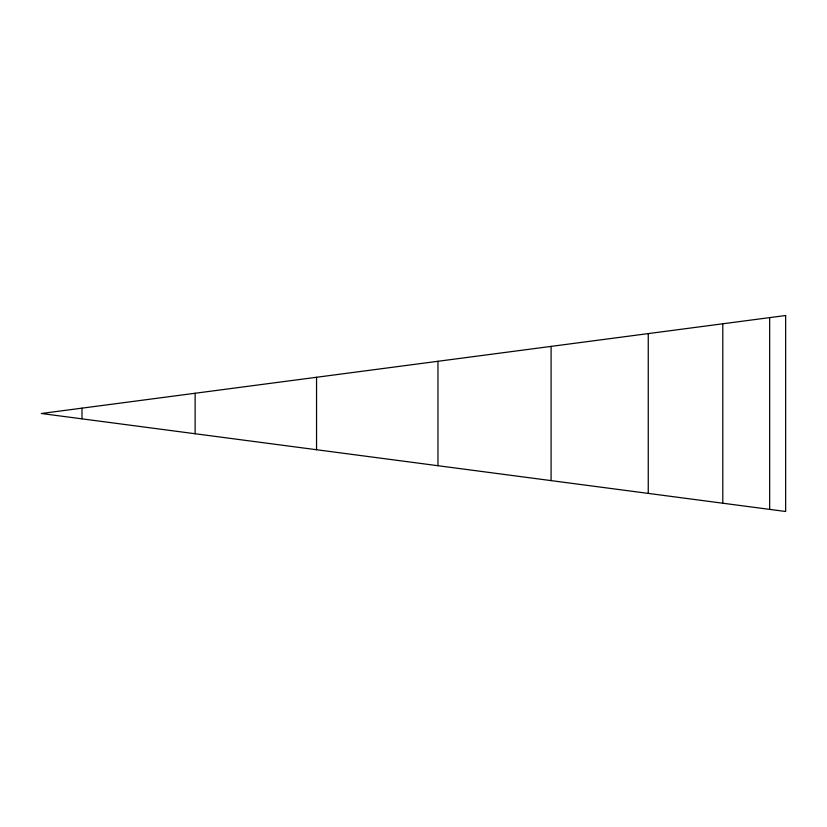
<?xml version="1.0" encoding="UTF-8"?>
<svg xmlns="http://www.w3.org/2000/svg" width="827" height="827" viewBox="0 0 827 827"><rect width="100%" height="100%" fill="white"/><g stroke="black" fill="none" stroke-linecap="round" stroke-linejoin="round"><path stroke-width="1.24" d="M769.668 317.62L769.668 509.38M722.798 323.781L722.798 503.219M648.254 333.601L648.254 493.399M551.092 346.389L551.092 480.611M437.959 361.285L437.959 465.715M316.545 377.267L316.545 449.733M195.131 393.259L195.131 433.741M81.987 408.145L81.987 418.855M785.65 315.511L41.35 413.5L785.65 511.489L785.65 315.511"/></g></svg>
